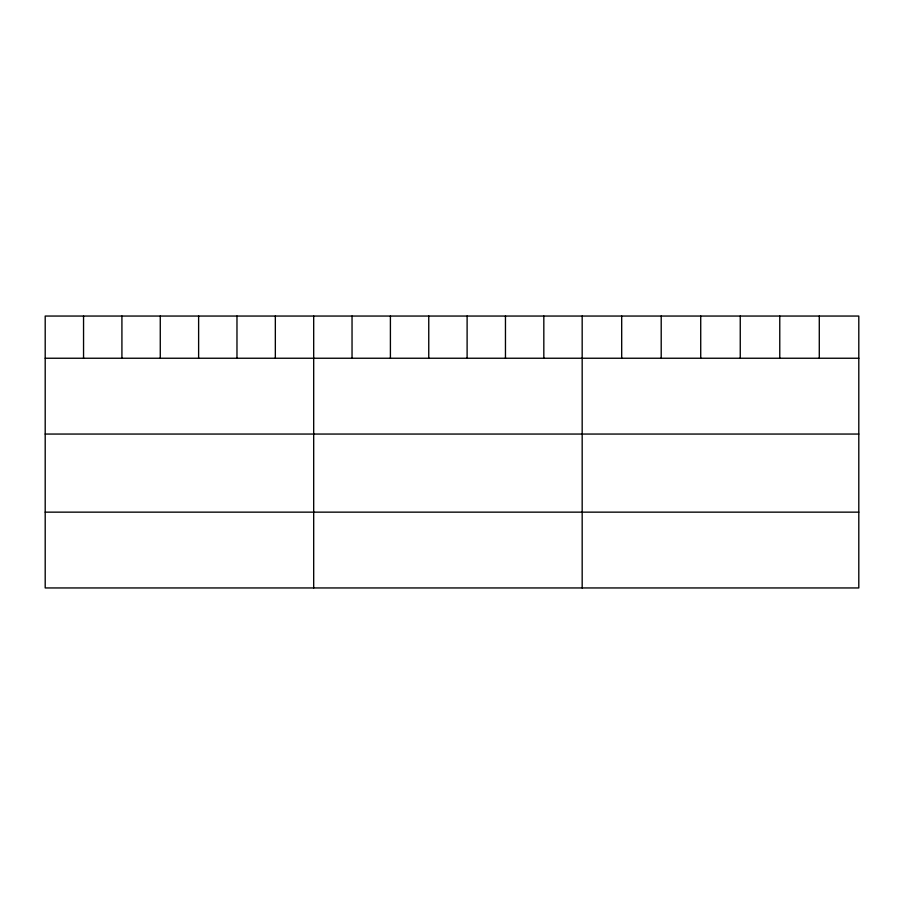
<?xml version="1.0" encoding="UTF-8"?>
<svg xmlns="http://www.w3.org/2000/svg" width="904" height="904" viewBox="0 0 904 904"><rect width="100%" height="100%" fill="white"/><g stroke="black" fill="none" stroke-linecap="round" stroke-linejoin="round"><path stroke-width="1.36" d="M858.8 358.244L858.8 587.95L45.2 587.95L45.2 316.05L858.8 316.05L858.8 358.244L45.2 358.244M45.2 434.056L858.8 434.056M45.2 512.15L858.8 512.15M819.284 316.05L819.284 358.244M779.768 316.05L779.768 358.244M740.252 316.05L740.252 358.244M700.724 316.05L700.724 358.244M661.208 316.05L661.208 358.244M621.692 316.05L621.692 358.244M582.176 316.05L582.176 587.95M543.824 316.05L543.824 358.244M505.46 316.05L505.46 358.244M467.108 316.05L467.108 358.244M428.756 316.05L428.756 358.244M390.404 316.05L390.404 358.244M352.04 316.05L352.04 358.244M313.688 316.05L313.688 587.95M275.336 316.05L275.336 358.244M236.972 316.05L236.972 358.244M198.62 316.05L198.62 358.244M160.268 316.05L160.268 358.244M121.916 316.05L121.916 358.244M83.552 316.05L83.552 358.244"/></g></svg>
